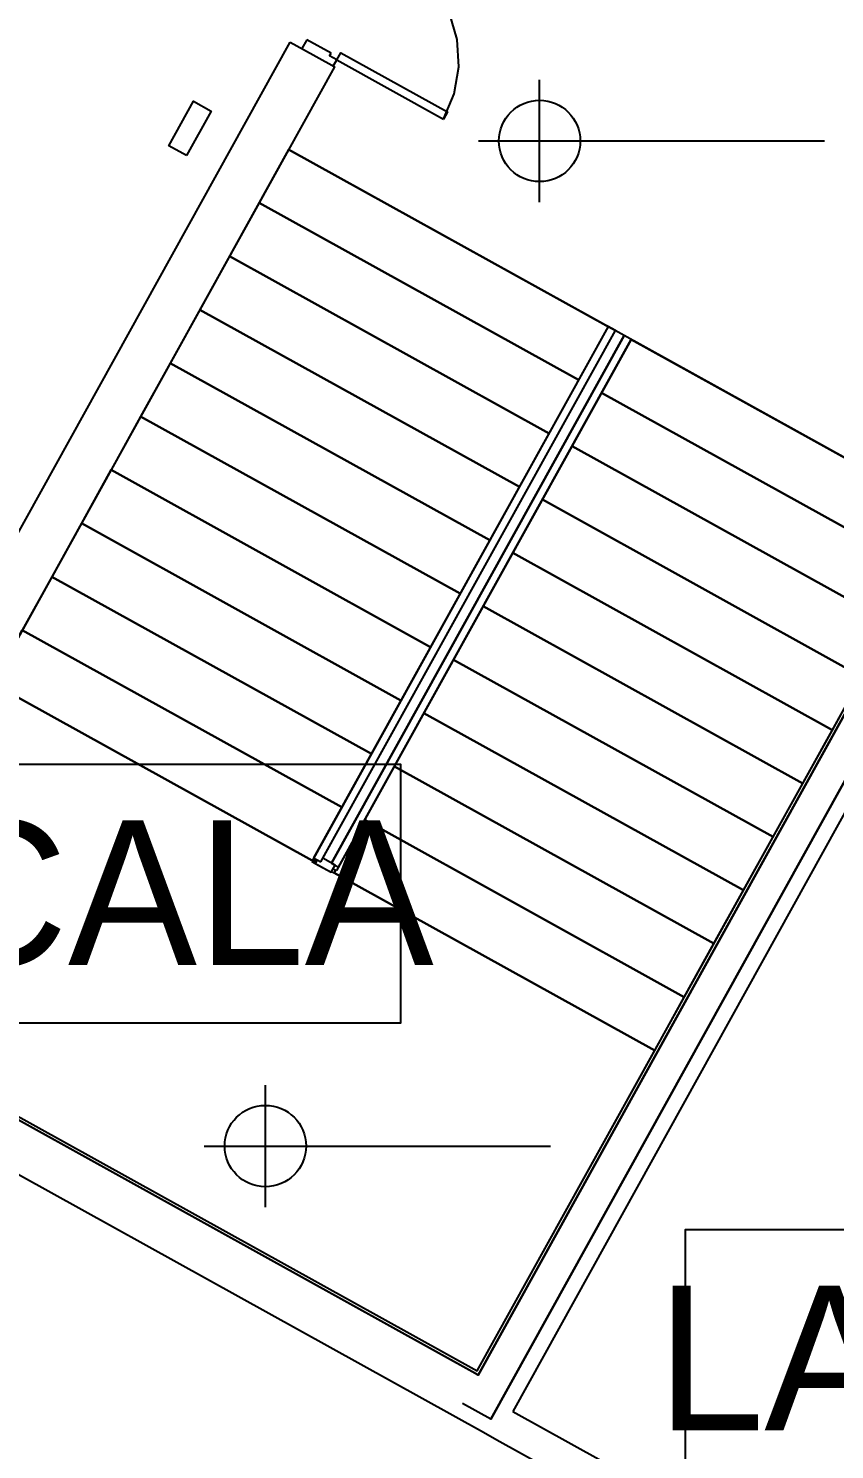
# Model space of a CAD drawing. Header units: metres. Extents: x 3.2 to 22.3, y 0.7 to 22.8.
# Drawn here: x 14.23 to 15.789, y 17.425 to 20.174 of the extents above; entities that cross this region are included whole.
import ezdxf

# ---------------------------------------------------------------- set-up
doc = ezdxf.new("R2010")
doc.units = ezdxf.units.M
for name, color, linetype in [('ARREDI', 9, 'Continuous'), ('PARETI_STRUTTURE', 7, 'Continuous'), ('WAYFINDING_RIQUADRI', 7, 'Continuous'), ('WAYFINDING_TESTI', 7, 'Continuous')]:
    doc.layers.add(name, color=color, linetype=linetype)

msp = doc.modelspace()

# ---------------------------------------------------------------- linework, layer by layer
at = {"layer": 'ARREDI'}
for points in [[(14.5358, 19.9282), (14.5014, 19.9473), (14.5491, 20.0334), (14.5835, 20.0143)], [(15.3513, 19.5973), (15.3651, 19.5896)]]:
    msp.add_lwpolyline(points, close=True, dxfattribs=at)
for points in [[(15.3513, 19.5973), (14.7777, 18.5624)], [(15.3513, 19.5973), (14.7815, 18.5693)], [(14.7953, 18.5617), (15.3651, 19.5896)], [(14.8229, 18.5554), (14.7991, 18.5686), (15.3651, 19.5896)], [(15.382, 19.5802), (14.816, 18.5592)], [(14.816, 18.5592), (15.382, 19.5802)], [(14.8298, 18.5516), (15.3958, 19.5726), (14.826, 18.5447)], [(14.7777, 18.5624), (14.8153, 18.5416)], [(14.7845, 18.5586), (14.7811, 18.5605), (14.785, 18.5675)], [(14.7846, 18.5586), (14.7811, 18.5605)], [(14.7815, 18.5693), (14.7953, 18.5617)], [(14.7884, 18.5655), (14.7846, 18.5586), (14.7884, 18.5656)], [(14.8153, 18.5416), (14.8229, 18.5554), (14.7991, 18.5686)], [(14.816, 18.5592), (14.8298, 18.5516)], [(14.7845, 18.5586), (14.8153, 18.5416), (14.8229, 18.5554)], [(14.8191, 18.5485), (14.826, 18.5447)]]:
    msp.add_lwpolyline(points, dxfattribs=at)
at = {"layer": 'PARETI_STRUTTURE'}
for points in [[(15.0328, 19.9989), (15.0531, 20.0478), (15.0621, 20.0999), (15.0592, 20.1527), (15.0446, 20.2036), (15.0191, 20.2499), (14.9839, 20.2894), (14.9407, 20.3201), (15.4225, 20.4582), (15.4149, 20.4444), (15.1049, 20.6162), (15.1126, 20.63), (15.0988, 20.6376), (15.0959, 20.6325)], [(13.7422, 18.3553), (14.7358, 20.1478)], [(14.7358, 20.1478), (14.7617, 20.1335)], [(14.7685, 20.1522), (14.7589, 20.135)], [(14.7617, 20.1335), (14.8168, 20.1029)], [(14.7617, 20.1335), (14.8168, 20.1029)], [(14.8153, 20.1263), (14.7685, 20.1522)], [(14.8124, 20.1211), (14.8153, 20.1263)], [(14.8195, 20.1014), (14.8262, 20.1135), (14.8338, 20.1272), (15.0405, 20.0127), (15.0328, 19.9989)], [(14.8168, 20.1029), (14.8219, 20.1001), (13.8169, 18.287), (15.0976, 17.577)], [(14.8262, 20.1135), (14.8124, 20.1211)], [(14.8262, 20.1135), (15.0328, 19.9989)], [(15.2185, 19.8383), (15.2185, 20.0745)], [(15.0999, 17.5689), (16.4809, 20.0601)], [(16.4666, 20.0343), (15.0999, 17.5689), (13.8088, 18.2847)], [(15.0976, 17.577), (16.4614, 20.0372)], [(16.5217, 20.0037), (15.1245, 17.4833), (15.0694, 17.5138)], [(15.1245, 17.4833), (16.5217, 20.0037)], [(16.5475, 19.9894), (15.1665, 17.4982)], [(14.7332, 19.9399), (13.8293, 18.3093)], [(14.7332, 19.9399), (14.6759, 19.8366), (15.294, 19.494), (14.6759, 19.8366)], [(16.0139, 19.23), (14.7332, 19.9399), (15.353, 19.5963)], [(15.1004, 19.9564), (15.7697, 19.9564)], [(14.6759, 19.8366), (14.6186, 19.7333), (15.2368, 19.3906), (14.6186, 19.7333)], [(14.6186, 19.7333), (14.5614, 19.63), (15.1795, 19.2873), (14.5614, 19.63)], [(14.5614, 19.63), (14.5041, 19.5267), (15.1222, 19.184), (14.5041, 19.5267)], [(15.9567, 19.1266), (16.014, 19.2299), (15.3958, 19.5726), (16.014, 19.2299)], [(14.5041, 19.5267), (14.4468, 19.4234), (15.065, 19.0807), (14.4468, 19.4234)], [(15.8994, 19.0233), (15.9567, 19.1266), (15.3385, 19.4693), (15.9567, 19.1266)], [(14.4468, 19.4234), (14.3896, 19.3201), (15.0077, 18.9774), (14.3896, 19.3201)], [(15.8422, 18.92), (15.8994, 19.0233), (15.2813, 19.366), (15.8994, 19.0233)], [(14.3895, 19.3201), (14.3323, 19.2168), (14.9504, 18.8741), (14.3323, 19.2168)], [(15.7849, 18.8167), (15.8421, 18.92), (15.224, 19.2627), (15.8421, 18.92)], [(14.3323, 19.2168), (14.275, 19.1134), (14.8932, 18.7708), (14.275, 19.1134)], [(15.7276, 18.7134), (15.7849, 18.8167), (15.1667, 19.1594), (15.7849, 18.8167)], [(14.275, 19.1134), (14.2177, 19.0101), (14.8359, 18.6675), (14.2177, 19.0101)], [(15.6703, 18.6101), (15.7276, 18.7134), (15.1095, 19.0561), (15.7276, 18.7134)], [(13.8168, 18.287), (14.1605, 18.9068), (14.7786, 18.5642), (14.1605, 18.9068), (14.2177, 19.0101)], [(15.6131, 18.5068), (15.6703, 18.6101), (15.0522, 18.9527), (15.6703, 18.6101)], [(15.5558, 18.4035), (15.6131, 18.5068), (14.9949, 18.8494), (15.6131, 18.5068)], [(15.4985, 18.3001), (15.5558, 18.4035), (14.9377, 18.7461), (15.5558, 18.4035)], [(15.4413, 18.1968), (15.4985, 18.3001), (14.8804, 18.6428), (15.4985, 18.3001)], [(14.8162, 18.5433), (14.8214, 18.5405)], [(14.8214, 18.5405), (14.8243, 18.5456)], [(13.8169, 18.287), (15.0976, 17.577), (15.4413, 18.1968)], [(15.0948, 17.5718), (13.814, 18.2818)], [(15.1102, 17.4575), (13.7396, 18.2172)], [(14.6882, 17.8938), (14.6882, 18.13)], [(14.57, 18.0119), (15.2394, 18.0119)], [(15.0999, 17.5689), (15.0948, 17.5718)], [(15.1245, 17.4833), (15.0694, 17.5138)], [(15.1665, 17.4982), (16.4023, 16.8132)], [(15.136, 17.4431), (15.1102, 17.4575)], [(16.4023, 16.8132), (16.3717, 16.7581), (15.136, 17.4431)]]:
    msp.add_lwpolyline(points, dxfattribs=at)
msp.add_lwpolyline([(15.4413, 18.1968), (14.8214, 18.5405)], close=True, dxfattribs=at)
for centre in [(15.2185, 19.9564), (14.6882, 18.0119)]:
    msp.add_circle(centre, 0.0787, dxfattribs=at)
at = {"layer": 'WAYFINDING_RIQUADRI'}
for points in [[(13.85, 18.25), (14.95, 18.25), (14.95, 18.75), (13.85, 18.75)], [(15.5, 17.35), (17.7, 17.35), (17.7, 17.85), (15.5, 17.85)]]:
    msp.add_lwpolyline(points, close=True, dxfattribs=at)

# ---------------------------------------------------------------- texts
at = {"layer": 'WAYFINDING_TESTI', "char_height": 0.28, "attachment_point": 5}
for s, insert in [('SCALA', (14.4, 18.5)), ('LAB. LINGUE', (16.6, 17.6))]:
    msp.add_mtext(s, dxfattribs=dict(at, insert=insert))

doc.saveas('drawing.dxf')
